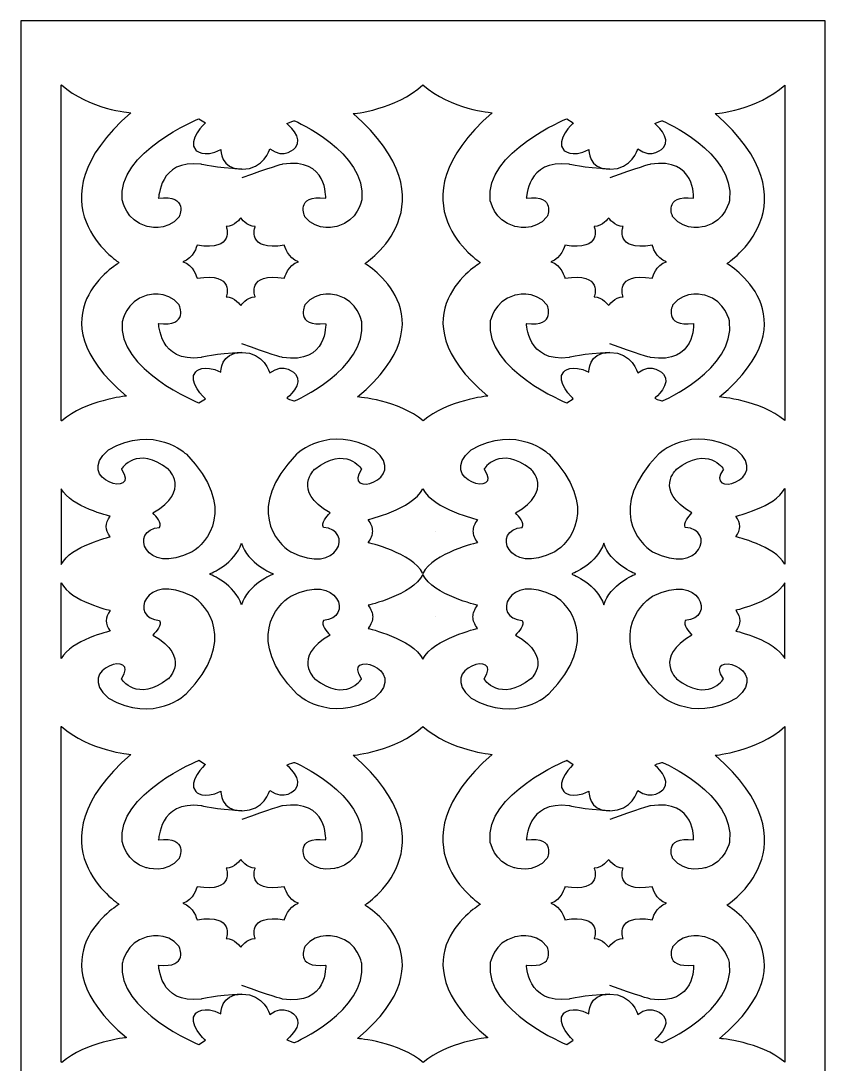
# Model space of a CAD drawing. Header units: centimetres. Extents: x 13.9 to 20, y -9 to 9.
# Drawn here: x 13.9 to 19.96, y 1.14 to 9 of the extents above; entities that cross this region are included whole.
import ezdxf

# ---------------------------------------------------------------- set-up
doc = ezdxf.new("R2010")
doc.units = ezdxf.units.CM
doc.header["$MEASUREMENT"] = 0
doc.layers.add('layer 1', color=7, linetype='Continuous')

msp = doc.modelspace()

# ---------------------------------------------------------------- linework, layer by layer
at = {"layer": 'layer 1', "color": 250, "lineweight": 30}
for points, knots in [([(13.90132, -9.00021), (13.90132, -9.00021), (13.90132, 9.00077), (13.90132, 9.00077), (13.90132, 9.00077), (13.90132, 9.00077), (19.95744, 9.00077), (19.95744, 9.00077), (19.95744, 9.00077), (19.95744, 9.00077), (19.95744, -9.00021), (19.95744, -9.00021), (19.95744, -9.00021), (19.95744, -9.00021), (13.90132, -9.00021), (13.90132, -9.00021)], [0, 0, 0, 0, 0.2, 0.2, 0.2, 0.2, 0.4, 0.4, 0.4, 0.4, 0.6, 0.6, 0.6, 0.6, 1, 1, 1, 1]), ([(14.20945, 5.98766), (14.38958, 6.14425), (14.69561, 6.17509), (14.69561, 6.17509), (14.69561, 6.17509), (13.96981, 6.78676), (14.6416, 7.17961), (14.6416, 7.17961), (14.6416, 7.17961), (14.6416, 7.17961), (13.94704, 7.62375), (14.72842, 8.30846), (14.72842, 8.30846), (14.72842, 8.30846), (14.41164, 8.3342), (14.2078, 8.5196), (14.2078, 8.5196), (14.20704, 8.5189), (14.20628, 8.51822), (14.20552, 8.51752), (14.20552, 8.51752), (14.20552, 8.51752), (14.20552, 5.991), (14.20552, 5.991), (14.20552, 5.991), (14.20683, 5.98989), (14.20815, 5.98879), (14.20945, 5.98766)], [0, 0, 0, 0, 0.125, 0.125, 0.125, 0.125, 0.25, 0.25, 0.25, 0.25, 0.375, 0.375, 0.375, 0.375, 0.5, 0.5, 0.5, 0.5, 0.625, 0.625, 0.625, 0.625, 0.75, 0.75, 0.75, 0.75, 1, 1, 1, 1]), ([(16.93082, 5.98766), (17.11095, 6.14425), (17.41699, 6.17509), (17.41699, 6.17509), (17.41699, 6.17509), (16.69118, 6.78676), (17.36298, 7.17961), (17.36298, 7.17961), (17.36298, 7.17961), (17.36298, 7.17961), (16.66841, 7.62375), (17.4498, 8.30845), (17.4498, 8.30845), (17.4498, 8.30845), (17.13302, 8.3342), (16.92918, 8.51959), (16.92918, 8.51959), (16.72555, 8.33003), (16.40399, 8.30201), (16.40399, 8.30201), (16.40399, 8.30201), (17.18538, 7.6173), (16.49082, 7.17316), (16.49082, 7.17316), (16.49082, 7.17316), (16.49082, 7.17316), (17.16261, 6.78031), (16.4368, 6.16864), (16.4368, 6.16864), (16.4368, 6.16864), (16.75069, 6.14425), (16.93082, 5.98766)], [0, 0, 0, 0, 0.1111111, 0.1111111, 0.1111111, 0.1111111, 0.2222222, 0.2222222, 0.2222222, 0.2222222, 0.3333333, 0.3333333, 0.3333333, 0.3333333, 0.4444444, 0.4444444, 0.4444444, 0.4444444, 0.5555556, 0.5555556, 0.5555556, 0.5555556, 0.6666667, 0.6666667, 0.6666667, 0.6666667, 0.7777778, 0.7777778, 0.7777778, 0.7777778, 1, 1, 1, 1]), ([(19.65324, 8.51752), (19.65316, 8.51745), (19.65308, 8.51738), (19.65301, 8.51731), (19.65301, 8.51731), (19.44926, 8.32982), (19.13034, 8.30201), (19.13034, 8.30201), (19.13034, 8.30201), (19.91172, 7.6173), (19.21716, 7.17316), (19.21716, 7.17316), (19.21716, 7.17316), (19.21716, 7.17316), (19.88895, 6.78031), (19.16314, 6.16864), (19.16314, 6.16864), (19.16314, 6.16864), (19.47201, 6.14462), (19.6528, 5.99137), (19.6528, 5.99137), (19.65294, 5.99125), (19.65309, 5.99112), (19.65324, 5.991), (19.65324, 5.991), (19.65324, 5.991), (19.65324, 8.51752), (19.65324, 8.51752)], [0, 0, 0, 0, 0.125, 0.125, 0.125, 0.125, 0.25, 0.25, 0.25, 0.25, 0.375, 0.375, 0.375, 0.375, 0.5, 0.5, 0.5, 0.5, 0.625, 0.625, 0.625, 0.625, 0.75, 0.75, 0.75, 0.75, 1, 1, 1, 1]), ([(15.5654, 7.88407), (15.56539, 7.88407), (15.56538, 7.88407), (15.56537, 7.88407), (15.56537, 7.88407), (15.40119, 7.88059), (15.40812, 8.03144), (15.40812, 8.03144), (15.40812, 8.03144), (15.27465, 7.96551), (15.21887, 8.0281), (15.21887, 8.0281), (15.21887, 8.0281), (15.15093, 8.10132), (15.29057, 8.2318), (15.29057, 8.2318), (15.29057, 8.2318), (15.29057, 8.2318), (15.2418, 8.26383), (15.2418, 8.26383), (15.2418, 8.26383), (15.2418, 8.26383), (14.62437, 8.01081), (14.66422, 7.65239), (14.66422, 7.65239), (14.66422, 7.65239), (14.69568, 7.49159), (14.84461, 7.45478), (14.84461, 7.45478), (14.84461, 7.45478), (15.00055, 7.40542), (15.0924, 7.52496), (15.0924, 7.52496), (15.0924, 7.52496), (15.17173, 7.69078), (14.93584, 7.66571), (14.93584, 7.66571), (14.94491, 7.66013), (14.93477, 7.96324), (15.26015, 7.92114), (15.26015, 7.92114), (15.26015, 7.92114), (15.36548, 7.89212), (15.5654, 7.88407)], [0, 0, 0, 0, 0.0833333, 0.0833333, 0.0833333, 0.0833333, 0.1666667, 0.1666667, 0.1666667, 0.1666667, 0.25, 0.25, 0.25, 0.25, 0.3333333, 0.3333333, 0.3333333, 0.3333333, 0.4166667, 0.4166667, 0.4166667, 0.4166667, 0.5, 0.5, 0.5, 0.5, 0.5833333, 0.5833333, 0.5833333, 0.5833333, 0.6666667, 0.6666667, 0.6666667, 0.6666667, 0.75, 0.75, 0.75, 0.75, 0.8333333, 0.8333333, 0.8333333, 0.8333333, 1, 1, 1, 1]), ([(18.33574, 7.88407), (18.33574, 7.88407), (18.33573, 7.88407), (18.33572, 7.88407), (18.33572, 7.88407), (18.17154, 7.88059), (18.17847, 8.03144), (18.17847, 8.03144), (18.17847, 8.03144), (18.045, 7.96551), (17.98922, 8.0281), (17.98922, 8.0281), (17.98922, 8.0281), (17.92127, 8.10132), (18.06092, 8.2318), (18.06092, 8.2318), (18.06092, 8.2318), (18.06092, 8.2318), (18.01214, 8.26383), (18.01214, 8.26383), (18.01214, 8.26383), (18.01214, 8.26383), (17.39471, 8.01081), (17.43457, 7.65239), (17.43457, 7.65239), (17.43457, 7.65239), (17.46603, 7.49159), (17.61496, 7.45478), (17.61496, 7.45478), (17.61496, 7.45478), (17.7709, 7.40542), (17.86275, 7.52496), (17.86275, 7.52496), (17.86275, 7.52496), (17.94207, 7.69078), (17.70619, 7.66571), (17.70619, 7.66571), (17.71525, 7.66013), (17.70512, 7.96324), (18.0305, 7.92114), (18.0305, 7.92114), (18.0305, 7.92114), (18.13583, 7.89212), (18.33574, 7.88407)], [0, 0, 0, 0, 0.0833333, 0.0833333, 0.0833333, 0.0833333, 0.1666667, 0.1666667, 0.1666667, 0.1666667, 0.25, 0.25, 0.25, 0.25, 0.3333333, 0.3333333, 0.3333333, 0.3333333, 0.4166667, 0.4166667, 0.4166667, 0.4166667, 0.5, 0.5, 0.5, 0.5, 0.5833333, 0.5833333, 0.5833333, 0.5833333, 0.6666667, 0.6666667, 0.6666667, 0.6666667, 0.75, 0.75, 0.75, 0.75, 0.8333333, 0.8333333, 0.8333333, 0.8333333, 1, 1, 1, 1]), ([(15.56682, 7.88407), (15.73102, 7.88058), (15.77631, 8.03747), (15.77631, 8.03747), (15.77631, 8.03747), (15.88389, 7.95205), (15.96882, 8.04619), (15.96882, 8.04619), (15.96882, 8.04619), (16.03677, 8.1194), (15.90422, 8.22684), (15.90422, 8.22684), (15.90422, 8.22684), (15.92735, 8.24153), (15.96258, 8.24824), (15.96258, 8.24824), (15.96258, 8.24824), (15.96258, 8.24824), (16.50785, 8.01081), (16.46799, 7.65239), (16.46799, 7.65239), (16.46799, 7.65239), (16.43653, 7.49159), (16.2876, 7.45478), (16.2876, 7.45478), (16.2876, 7.45478), (16.13166, 7.40542), (16.03981, 7.52496), (16.03981, 7.52496), (16.03981, 7.52496), (15.96048, 7.69078), (16.19637, 7.66571), (16.19637, 7.66571), (16.19637, 7.66571), (16.21474, 7.9739), (15.87206, 7.92114), (15.87206, 7.92114), (15.87206, 7.92114), (15.76673, 7.89212), (15.56611, 7.81859)], [0, 0, 0, 0, 0.0909091, 0.0909091, 0.0909091, 0.0909091, 0.1818182, 0.1818182, 0.1818182, 0.1818182, 0.2727273, 0.2727273, 0.2727273, 0.2727273, 0.3636364, 0.3636364, 0.3636364, 0.3636364, 0.4545455, 0.4545455, 0.4545455, 0.4545455, 0.5454545, 0.5454545, 0.5454545, 0.5454545, 0.6363636, 0.6363636, 0.6363636, 0.6363636, 0.7272727, 0.7272727, 0.7272727, 0.7272727, 0.8181818, 0.8181818, 0.8181818, 0.8181818, 1, 1, 1, 1]), ([(18.33716, 7.88407), (18.50136, 7.88058), (18.54666, 8.03747), (18.54666, 8.03747), (18.54666, 8.03747), (18.65424, 7.95205), (18.73917, 8.04619), (18.73917, 8.04619), (18.73917, 8.04619), (18.80712, 8.1194), (18.67457, 8.22684), (18.67457, 8.22684), (18.67457, 8.22684), (18.69769, 8.24153), (18.73293, 8.24824), (18.73293, 8.24824), (18.73293, 8.24824), (18.73293, 8.24824), (19.27819, 8.01081), (19.23834, 7.65239), (19.23834, 7.65239), (19.23834, 7.65239), (19.20687, 7.49159), (19.05795, 7.45478), (19.05795, 7.45478), (19.05795, 7.45478), (18.902, 7.40542), (18.81015, 7.52496), (18.81015, 7.52496), (18.81015, 7.52496), (18.73083, 7.69078), (18.96672, 7.66571), (18.96672, 7.66571), (18.96672, 7.66571), (18.98509, 7.9739), (18.64241, 7.92114), (18.64241, 7.92114), (18.64241, 7.92114), (18.53708, 7.89212), (18.33645, 7.81859)], [0, 0, 0, 0, 0.0909091, 0.0909091, 0.0909091, 0.0909091, 0.1818182, 0.1818182, 0.1818182, 0.1818182, 0.2727273, 0.2727273, 0.2727273, 0.2727273, 0.3636364, 0.3636364, 0.3636364, 0.3636364, 0.4545455, 0.4545455, 0.4545455, 0.4545455, 0.5454545, 0.5454545, 0.5454545, 0.5454545, 0.6363636, 0.6363636, 0.6363636, 0.6363636, 0.7272727, 0.7272727, 0.7272727, 0.7272727, 0.8181818, 0.8181818, 0.8181818, 0.8181818, 1, 1, 1, 1]), ([(15.9924, 7.18695), (15.91137, 7.1659), (15.88605, 7.06299), (15.88605, 7.06299), (15.88605, 7.06299), (15.59483, 7.10977), (15.66574, 6.92265), (15.66574, 6.92265), (15.66574, 6.92265), (15.60242, 6.92265), (15.55684, 6.85716), (15.55684, 6.85716), (15.55684, 6.85716), (15.55684, 6.85716), (15.51126, 6.92265), (15.44795, 6.92265), (15.44795, 6.92265), (15.44795, 6.92265), (15.51886, 7.10977), (15.22764, 7.06299), (15.22764, 7.06299), (15.22764, 7.06299), (15.20232, 7.1659), (15.12128, 7.18695), (15.12128, 7.18695), (15.20232, 7.208), (15.22764, 7.31092), (15.22764, 7.31092), (15.22764, 7.31092), (15.51886, 7.26414), (15.44795, 7.45126), (15.44795, 7.45126), (15.44795, 7.45126), (15.51126, 7.45126), (15.55684, 7.51675), (15.55684, 7.51675), (15.55684, 7.51675), (15.55684, 7.51675), (15.60242, 7.45126), (15.66574, 7.45126), (15.66574, 7.45126), (15.66574, 7.45126), (15.59483, 7.26414), (15.88605, 7.31092), (15.88605, 7.31092), (15.88605, 7.31092), (15.91137, 7.208), (15.9924, 7.18695)], [0, 0, 0, 0, 0.0769231, 0.0769231, 0.0769231, 0.0769231, 0.1538462, 0.1538462, 0.1538462, 0.1538462, 0.2307692, 0.2307692, 0.2307692, 0.2307692, 0.3076923, 0.3076923, 0.3076923, 0.3076923, 0.3846154, 0.3846154, 0.3846154, 0.3846154, 0.4615385, 0.4615385, 0.4615385, 0.4615385, 0.5384615, 0.5384615, 0.5384615, 0.5384615, 0.6153846, 0.6153846, 0.6153846, 0.6153846, 0.6923077, 0.6923077, 0.6923077, 0.6923077, 0.7692308, 0.7692308, 0.7692308, 0.7692308, 0.8461538, 0.8461538, 0.8461538, 0.8461538, 1, 1, 1, 1]), ([(18.76275, 7.18695), (18.68172, 7.1659), (18.65639, 7.06299), (18.65639, 7.06299), (18.65639, 7.06299), (18.36518, 7.10977), (18.43608, 6.92265), (18.43608, 6.92265), (18.43608, 6.92265), (18.37277, 6.92265), (18.32719, 6.85716), (18.32719, 6.85716), (18.32719, 6.85716), (18.32719, 6.85716), (18.28161, 6.92265), (18.2183, 6.92265), (18.2183, 6.92265), (18.2183, 6.92265), (18.28921, 7.10977), (17.99799, 7.06299), (17.99799, 7.06299), (17.99799, 7.06299), (17.97266, 7.1659), (17.89163, 7.18695), (17.89163, 7.18695), (17.97266, 7.208), (17.99799, 7.31092), (17.99799, 7.31092), (17.99799, 7.31092), (18.28921, 7.26414), (18.2183, 7.45126), (18.2183, 7.45126), (18.2183, 7.45126), (18.28161, 7.45126), (18.32719, 7.51675), (18.32719, 7.51675), (18.32719, 7.51675), (18.32719, 7.51675), (18.37277, 7.45126), (18.43608, 7.45126), (18.43608, 7.45126), (18.43608, 7.45126), (18.36518, 7.26414), (18.65639, 7.31092), (18.65639, 7.31092), (18.65639, 7.31092), (18.68172, 7.208), (18.76275, 7.18695)], [0, 0, 0, 0, 0.0769231, 0.0769231, 0.0769231, 0.0769231, 0.1538462, 0.1538462, 0.1538462, 0.1538462, 0.2307692, 0.2307692, 0.2307692, 0.2307692, 0.3076923, 0.3076923, 0.3076923, 0.3076923, 0.3846154, 0.3846154, 0.3846154, 0.3846154, 0.4615385, 0.4615385, 0.4615385, 0.4615385, 0.5384615, 0.5384615, 0.5384615, 0.5384615, 0.6153846, 0.6153846, 0.6153846, 0.6153846, 0.6923077, 0.6923077, 0.6923077, 0.6923077, 0.7692308, 0.7692308, 0.7692308, 0.7692308, 0.8461538, 0.8461538, 0.8461538, 0.8461538, 1, 1, 1, 1]), ([(15.5654, 6.50271), (15.56539, 6.50271), (15.56538, 6.50271), (15.56537, 6.50271), (15.56537, 6.50271), (15.40119, 6.50618), (15.40812, 6.35533), (15.40812, 6.35533), (15.40812, 6.35533), (15.27465, 6.42127), (15.21887, 6.35867), (15.21887, 6.35867), (15.21887, 6.35867), (15.15093, 6.28545), (15.29057, 6.15497), (15.29057, 6.15497), (15.29057, 6.15497), (15.29057, 6.15497), (15.2418, 6.12294), (15.2418, 6.12294), (15.2418, 6.12294), (15.2418, 6.12294), (14.62437, 6.37596), (14.66422, 6.73438), (14.66422, 6.73438), (14.66422, 6.73438), (14.69568, 6.89518), (14.84461, 6.93199), (14.84461, 6.93199), (14.84461, 6.93199), (15.00055, 6.98135), (15.0924, 6.86181), (15.0924, 6.86181), (15.0924, 6.86181), (15.17173, 6.696), (14.93584, 6.72106), (14.93584, 6.72106), (14.94491, 6.72664), (14.93477, 6.42353), (15.26015, 6.46563), (15.26015, 6.46563), (15.26015, 6.46563), (15.36548, 6.49465), (15.5654, 6.50271)], [0, 0, 0, 0, 0.0833333, 0.0833333, 0.0833333, 0.0833333, 0.1666667, 0.1666667, 0.1666667, 0.1666667, 0.25, 0.25, 0.25, 0.25, 0.3333333, 0.3333333, 0.3333333, 0.3333333, 0.4166667, 0.4166667, 0.4166667, 0.4166667, 0.5, 0.5, 0.5, 0.5, 0.5833333, 0.5833333, 0.5833333, 0.5833333, 0.6666667, 0.6666667, 0.6666667, 0.6666667, 0.75, 0.75, 0.75, 0.75, 0.8333333, 0.8333333, 0.8333333, 0.8333333, 1, 1, 1, 1]), ([(15.56682, 6.50271), (15.73102, 6.50619), (15.77631, 6.3493), (15.77631, 6.3493), (15.77631, 6.3493), (15.88389, 6.43472), (15.96882, 6.34059), (15.96882, 6.34059), (15.96882, 6.34059), (16.03677, 6.26737), (15.90422, 6.15993), (15.90422, 6.15993), (15.90422, 6.15993), (15.92735, 6.14524), (15.96258, 6.13853), (15.96258, 6.13853), (15.96258, 6.13853), (15.96258, 6.13853), (16.50785, 6.37596), (16.46799, 6.73438), (16.46799, 6.73438), (16.46799, 6.73438), (16.43653, 6.89518), (16.2876, 6.93199), (16.2876, 6.93199), (16.2876, 6.93199), (16.13166, 6.98135), (16.03981, 6.86181), (16.03981, 6.86181), (16.03981, 6.86181), (15.96048, 6.696), (16.19637, 6.72106), (16.19637, 6.72106), (16.19637, 6.72106), (16.21474, 6.41288), (15.87206, 6.46563), (15.87206, 6.46563), (15.87206, 6.46563), (15.76673, 6.49465), (15.56611, 6.56818)], [0, 0, 0, 0, 0.0909091, 0.0909091, 0.0909091, 0.0909091, 0.1818182, 0.1818182, 0.1818182, 0.1818182, 0.2727273, 0.2727273, 0.2727273, 0.2727273, 0.3636364, 0.3636364, 0.3636364, 0.3636364, 0.4545455, 0.4545455, 0.4545455, 0.4545455, 0.5454545, 0.5454545, 0.5454545, 0.5454545, 0.6363636, 0.6363636, 0.6363636, 0.6363636, 0.7272727, 0.7272727, 0.7272727, 0.7272727, 0.8181818, 0.8181818, 0.8181818, 0.8181818, 1, 1, 1, 1]), ([(18.33574, 6.50271), (18.33574, 6.50271), (18.33573, 6.50271), (18.33572, 6.50271), (18.33572, 6.50271), (18.17154, 6.50618), (18.17847, 6.35533), (18.17847, 6.35533), (18.17847, 6.35533), (18.045, 6.42127), (17.98922, 6.35867), (17.98922, 6.35867), (17.98922, 6.35867), (17.92127, 6.28545), (18.06092, 6.15497), (18.06092, 6.15497), (18.06092, 6.15497), (18.06092, 6.15497), (18.01214, 6.12294), (18.01214, 6.12294), (18.01214, 6.12294), (18.01214, 6.12294), (17.39471, 6.37596), (17.43457, 6.73438), (17.43457, 6.73438), (17.43457, 6.73438), (17.46603, 6.89518), (17.61496, 6.93199), (17.61496, 6.93199), (17.61496, 6.93199), (17.7709, 6.98135), (17.86275, 6.86181), (17.86275, 6.86181), (17.86275, 6.86181), (17.94207, 6.696), (17.70619, 6.72106), (17.70619, 6.72106), (17.71525, 6.72664), (17.70512, 6.42353), (18.0305, 6.46563), (18.0305, 6.46563), (18.0305, 6.46563), (18.13583, 6.49465), (18.33574, 6.50271)], [0, 0, 0, 0, 0.0833333, 0.0833333, 0.0833333, 0.0833333, 0.1666667, 0.1666667, 0.1666667, 0.1666667, 0.25, 0.25, 0.25, 0.25, 0.3333333, 0.3333333, 0.3333333, 0.3333333, 0.4166667, 0.4166667, 0.4166667, 0.4166667, 0.5, 0.5, 0.5, 0.5, 0.5833333, 0.5833333, 0.5833333, 0.5833333, 0.6666667, 0.6666667, 0.6666667, 0.6666667, 0.75, 0.75, 0.75, 0.75, 0.8333333, 0.8333333, 0.8333333, 0.8333333, 1, 1, 1, 1]), ([(18.33716, 6.50271), (18.50136, 6.50619), (18.54666, 6.3493), (18.54666, 6.3493), (18.54666, 6.3493), (18.65424, 6.43472), (18.73917, 6.34059), (18.73917, 6.34059), (18.73917, 6.34059), (18.80712, 6.26737), (18.67457, 6.15993), (18.67457, 6.15993), (18.67457, 6.15993), (18.69769, 6.14524), (18.73293, 6.13853), (18.73293, 6.13853), (18.73293, 6.13853), (18.73293, 6.13853), (19.27819, 6.37596), (19.23834, 6.73438), (19.23834, 6.73438), (19.23834, 6.73438), (19.20687, 6.89518), (19.05795, 6.93199), (19.05795, 6.93199), (19.05795, 6.93199), (18.902, 6.98135), (18.81015, 6.86181), (18.81015, 6.86181), (18.81015, 6.86181), (18.73083, 6.696), (18.96672, 6.72106), (18.96672, 6.72106), (18.96672, 6.72106), (18.98509, 6.41288), (18.64241, 6.46563), (18.64241, 6.46563), (18.64241, 6.46563), (18.53708, 6.49465), (18.33645, 6.56818)], [0, 0, 0, 0, 0.0909091, 0.0909091, 0.0909091, 0.0909091, 0.1818182, 0.1818182, 0.1818182, 0.1818182, 0.2727273, 0.2727273, 0.2727273, 0.2727273, 0.3636364, 0.3636364, 0.3636364, 0.3636364, 0.4545455, 0.4545455, 0.4545455, 0.4545455, 0.5454545, 0.5454545, 0.5454545, 0.5454545, 0.6363636, 0.6363636, 0.6363636, 0.6363636, 0.7272727, 0.7272727, 0.7272727, 0.7272727, 0.8181818, 0.8181818, 0.8181818, 0.8181818, 1, 1, 1, 1]), ([(14.9461, 5.18518), (14.71472, 5.17277), (14.82998, 4.81538), (15.19199, 5.00228), (15.19199, 5.00228), (15.29365, 5.0639), (15.54056, 5.33293), (15.14827, 5.73629), (15.14827, 5.73629), (15.14827, 5.73629), (14.90584, 5.96926), (14.56055, 5.77021), (14.56055, 5.77021), (14.29037, 5.54147), (14.81275, 5.402), (14.65851, 5.62546), (14.65851, 5.62546), (14.65851, 5.62546), (14.77605, 5.80867), (15.01114, 5.62546), (15.01114, 5.62546), (15.01114, 5.62546), (15.18745, 5.46487), (14.89604, 5.29523), (14.89604, 5.29523), (14.92125, 5.26822), (14.96384, 5.2214), (14.9461, 5.18518)], [0, 0, 0, 0, 0.125, 0.125, 0.125, 0.125, 0.25, 0.25, 0.25, 0.25, 0.375, 0.375, 0.375, 0.375, 0.5, 0.5, 0.5, 0.5, 0.625, 0.625, 0.625, 0.625, 0.75, 0.75, 0.75, 0.75, 1, 1, 1, 1]), ([(16.17908, 5.18518), (16.41046, 5.17277), (16.2952, 4.81538), (15.93319, 5.00228), (15.93319, 5.00228), (15.83153, 5.0639), (15.58462, 5.33293), (15.97691, 5.73629), (15.97691, 5.73629), (15.97691, 5.73629), (16.21934, 5.96926), (16.56462, 5.77021), (16.56462, 5.77021), (16.83481, 5.54147), (16.31244, 5.402), (16.46667, 5.62546), (16.46667, 5.62546), (16.46667, 5.62546), (16.34913, 5.80867), (16.11404, 5.62546), (16.11404, 5.62546), (16.11404, 5.62546), (15.93773, 5.46487), (16.22914, 5.29523), (16.22914, 5.29523), (16.20393, 5.26822), (16.16134, 5.2214), (16.17908, 5.18518)], [0, 0, 0, 0, 0.125, 0.125, 0.125, 0.125, 0.25, 0.25, 0.25, 0.25, 0.375, 0.375, 0.375, 0.375, 0.5, 0.5, 0.5, 0.5, 0.625, 0.625, 0.625, 0.625, 0.75, 0.75, 0.75, 0.75, 1, 1, 1, 1]), ([(17.6768, 5.18518), (17.44542, 5.17277), (17.56069, 4.81538), (17.92269, 5.00228), (17.92269, 5.00228), (18.02436, 5.0639), (18.27126, 5.33293), (17.87898, 5.73629), (17.87898, 5.73629), (17.87898, 5.73629), (17.63654, 5.96926), (17.29126, 5.77021), (17.29126, 5.77021), (17.02107, 5.54147), (17.54345, 5.402), (17.38921, 5.62546), (17.38921, 5.62546), (17.38921, 5.62546), (17.50675, 5.80867), (17.74184, 5.62546), (17.74184, 5.62546), (17.74184, 5.62546), (17.91816, 5.46487), (17.62675, 5.29523), (17.62675, 5.29523), (17.65195, 5.26822), (17.69455, 5.2214), (17.6768, 5.18518)], [0, 0, 0, 0, 0.125, 0.125, 0.125, 0.125, 0.25, 0.25, 0.25, 0.25, 0.375, 0.375, 0.375, 0.375, 0.5, 0.5, 0.5, 0.5, 0.625, 0.625, 0.625, 0.625, 0.75, 0.75, 0.75, 0.75, 1, 1, 1, 1]), ([(18.90437, 5.18518), (19.13576, 5.17277), (19.02049, 4.81538), (18.65849, 5.00228), (18.65849, 5.00228), (18.55682, 5.0639), (18.30992, 5.33293), (18.7022, 5.73629), (18.7022, 5.73629), (18.7022, 5.73629), (18.94464, 5.96926), (19.28992, 5.77021), (19.28992, 5.77021), (19.56011, 5.54147), (19.03773, 5.402), (19.19197, 5.62546), (19.19197, 5.62546), (19.19197, 5.62546), (19.07442, 5.80867), (18.83934, 5.62546), (18.83934, 5.62546), (18.83934, 5.62546), (18.66302, 5.46487), (18.95443, 5.29523), (18.95443, 5.29523), (18.92923, 5.26822), (18.88663, 5.2214), (18.90437, 5.18518)], [0, 0, 0, 0, 0.125, 0.125, 0.125, 0.125, 0.25, 0.25, 0.25, 0.25, 0.375, 0.375, 0.375, 0.375, 0.5, 0.5, 0.5, 0.5, 0.625, 0.625, 0.625, 0.625, 0.75, 0.75, 0.75, 0.75, 1, 1, 1, 1]), ([(14.20552, 5.47743), (14.20557, 5.47733), (14.20563, 5.47723), (14.20568, 5.47712), (14.20568, 5.47712), (14.27717, 5.33849), (14.57471, 5.27039), (14.57471, 5.27039), (14.57471, 5.27039), (14.55241, 5.24346), (14.54406, 5.21653), (14.54295, 5.19245), (14.54295, 5.19245), (14.54406, 5.16836), (14.55241, 5.14144), (14.57471, 5.1145), (14.57471, 5.1145), (14.57471, 5.1145), (14.27705, 5.04637), (14.20564, 4.90768), (14.20564, 4.90768), (14.2056, 4.90761), (14.20556, 4.90754), (14.20552, 4.90747), (14.20552, 4.90747), (14.20552, 4.90747), (14.20552, 5.47743), (14.20552, 5.47743)], [0, 0, 0, 0, 0.125, 0.125, 0.125, 0.125, 0.25, 0.25, 0.25, 0.25, 0.375, 0.375, 0.375, 0.375, 0.5, 0.5, 0.5, 0.5, 0.625, 0.625, 0.625, 0.625, 0.75, 0.75, 0.75, 0.75, 1, 1, 1, 1]), ([(16.92794, 4.83953), (17.00752, 4.99468), (17.34051, 5.07089), (17.34051, 5.07089), (17.34051, 5.07089), (17.3156, 5.10099), (17.30627, 5.13108), (17.30502, 5.158), (17.30502, 5.158), (17.30627, 5.18491), (17.3156, 5.215), (17.34051, 5.2451), (17.34051, 5.2451), (17.34051, 5.2451), (17.00752, 5.32131), (16.92794, 5.47646), (16.92794, 5.47646), (16.84836, 5.32131), (16.51537, 5.2451), (16.51537, 5.2451), (16.51537, 5.2451), (16.54029, 5.215), (16.54961, 5.18491), (16.55087, 5.158), (16.55087, 5.158), (16.54961, 5.13108), (16.54029, 5.10099), (16.51537, 5.07089), (16.51537, 5.07089), (16.51537, 5.07089), (16.84836, 4.99468), (16.92794, 4.83953)], [0, 0, 0, 0, 0.1111111, 0.1111111, 0.1111111, 0.1111111, 0.2222222, 0.2222222, 0.2222222, 0.2222222, 0.3333333, 0.3333333, 0.3333333, 0.3333333, 0.4444444, 0.4444444, 0.4444444, 0.4444444, 0.5555556, 0.5555556, 0.5555556, 0.5555556, 0.6666667, 0.6666667, 0.6666667, 0.6666667, 0.7777778, 0.7777778, 0.7777778, 0.7777778, 1, 1, 1, 1]), ([(19.65324, 5.47806), (19.65319, 5.47795), (19.65313, 5.47785), (19.65307, 5.47775), (19.65307, 5.47775), (19.58158, 5.33912), (19.28405, 5.27102), (19.28405, 5.27102), (19.28405, 5.27102), (19.30634, 5.24409), (19.31469, 5.21716), (19.31581, 5.19307), (19.31581, 5.19307), (19.31469, 5.16899), (19.30634, 5.14207), (19.28405, 5.11513), (19.28405, 5.11513), (19.28405, 5.11513), (19.58171, 5.047), (19.65312, 4.90831), (19.65312, 4.90831), (19.65316, 4.90824), (19.6532, 4.90817), (19.65324, 4.9081), (19.65324, 4.9081), (19.65324, 4.9081), (19.65324, 5.47806), (19.65324, 5.47806)], [0, 0, 0, 0, 0.125, 0.125, 0.125, 0.125, 0.25, 0.25, 0.25, 0.25, 0.375, 0.375, 0.375, 0.375, 0.5, 0.5, 0.5, 0.5, 0.625, 0.625, 0.625, 0.625, 0.75, 0.75, 0.75, 0.75, 1, 1, 1, 1]), ([(15.79949, 4.8351), (15.79956, 4.83526), (15.79963, 4.83542), (15.79971, 4.83558), (15.79971, 4.83558), (15.79992, 4.83604), (15.80014, 4.83649), (15.80036, 4.83695), (15.80036, 4.83695), (15.80036, 4.83695), (15.60845, 4.91316), (15.56259, 5.06832), (15.56259, 5.06832), (15.51673, 4.91316), (15.32482, 4.83695), (15.32482, 4.83695), (15.32482, 4.83695), (15.32504, 4.83649), (15.32526, 4.83602), (15.32548, 4.83556), (15.32548, 4.83556), (15.32555, 4.83541), (15.32562, 4.83525), (15.3257, 4.8351), (15.3257, 4.8351), (15.32562, 4.83494), (15.32555, 4.83479), (15.32548, 4.83464), (15.32548, 4.83464), (15.32526, 4.83417), (15.32504, 4.83371), (15.32482, 4.83325), (15.32482, 4.83325), (15.32482, 4.83325), (15.51672, 4.75703), (15.56259, 4.60188), (15.56259, 4.60188), (15.60845, 4.75703), (15.80036, 4.83324), (15.80036, 4.83324), (15.80036, 4.83324), (15.80014, 4.8337), (15.79992, 4.83416), (15.79971, 4.83462), (15.79971, 4.83462), (15.79963, 4.83478), (15.79956, 4.83494), (15.79949, 4.8351)], [0, 0, 0, 0, 0.0769231, 0.0769231, 0.0769231, 0.0769231, 0.1538462, 0.1538462, 0.1538462, 0.1538462, 0.2307692, 0.2307692, 0.2307692, 0.2307692, 0.3076923, 0.3076923, 0.3076923, 0.3076923, 0.3846154, 0.3846154, 0.3846154, 0.3846154, 0.4615385, 0.4615385, 0.4615385, 0.4615385, 0.5384615, 0.5384615, 0.5384615, 0.5384615, 0.6153846, 0.6153846, 0.6153846, 0.6153846, 0.6923077, 0.6923077, 0.6923077, 0.6923077, 0.7692308, 0.7692308, 0.7692308, 0.7692308, 0.8461538, 0.8461538, 0.8461538, 0.8461538, 1, 1, 1, 1]), ([(18.52749, 4.8351), (18.52756, 4.83494), (18.52763, 4.83478), (18.52771, 4.83462), (18.52771, 4.83462), (18.52792, 4.83416), (18.52814, 4.8337), (18.52836, 4.83324), (18.52836, 4.83324), (18.52836, 4.83324), (18.33645, 4.75703), (18.29059, 4.60188), (18.29059, 4.60188), (18.24472, 4.75703), (18.05282, 4.83324), (18.05282, 4.83324), (18.05282, 4.83324), (18.05304, 4.83371), (18.05326, 4.83417), (18.05348, 4.83464), (18.05348, 4.83464), (18.05355, 4.83479), (18.05362, 4.83494), (18.05369, 4.8351), (18.05369, 4.8351), (18.05362, 4.83525), (18.05355, 4.83541), (18.05348, 4.83556), (18.05348, 4.83556), (18.05326, 4.83602), (18.05304, 4.83649), (18.05282, 4.83695), (18.05282, 4.83695), (18.05282, 4.83695), (18.24472, 4.91316), (18.29059, 5.06832), (18.29059, 5.06832), (18.33645, 4.91316), (18.52836, 4.83695), (18.52836, 4.83695), (18.52836, 4.83695), (18.52814, 4.83649), (18.52792, 4.83604), (18.52771, 4.83558), (18.52771, 4.83558), (18.52763, 4.83542), (18.52756, 4.83526), (18.52749, 4.8351)], [0, 0, 0, 0, 0.0769231, 0.0769231, 0.0769231, 0.0769231, 0.1538462, 0.1538462, 0.1538462, 0.1538462, 0.2307692, 0.2307692, 0.2307692, 0.2307692, 0.3076923, 0.3076923, 0.3076923, 0.3076923, 0.3846154, 0.3846154, 0.3846154, 0.3846154, 0.4615385, 0.4615385, 0.4615385, 0.4615385, 0.5384615, 0.5384615, 0.5384615, 0.5384615, 0.6153846, 0.6153846, 0.6153846, 0.6153846, 0.6923077, 0.6923077, 0.6923077, 0.6923077, 0.7692308, 0.7692308, 0.7692308, 0.7692308, 0.8461538, 0.8461538, 0.8461538, 0.8461538, 1, 1, 1, 1]), ([(14.9461, 4.48501), (14.71472, 4.49743), (14.82998, 4.85481), (15.19199, 4.66792), (15.19199, 4.66792), (15.29365, 4.60629), (15.54056, 4.33727), (15.14827, 3.93391), (15.14827, 3.93391), (15.14827, 3.93391), (14.90584, 3.70094), (14.56055, 3.89998), (14.56055, 3.89998), (14.29037, 4.12873), (14.81275, 4.2682), (14.65851, 4.04474), (14.65851, 4.04474), (14.65851, 4.04474), (14.77605, 3.86153), (15.01114, 4.04474), (15.01114, 4.04474), (15.01114, 4.04474), (15.18745, 4.20533), (14.89604, 4.37497), (14.89604, 4.37497), (14.92125, 4.40197), (14.96384, 4.4488), (14.9461, 4.48501)], [0, 0, 0, 0, 0.125, 0.125, 0.125, 0.125, 0.25, 0.25, 0.25, 0.25, 0.375, 0.375, 0.375, 0.375, 0.5, 0.5, 0.5, 0.5, 0.625, 0.625, 0.625, 0.625, 0.75, 0.75, 0.75, 0.75, 1, 1, 1, 1]), ([(16.17908, 4.48501), (16.41046, 4.49743), (16.2952, 4.85481), (15.93319, 4.66792), (15.93319, 4.66792), (15.83153, 4.60629), (15.58462, 4.33727), (15.97691, 3.93391), (15.97691, 3.93391), (15.97691, 3.93391), (16.21934, 3.70094), (16.56462, 3.89998), (16.56462, 3.89998), (16.83481, 4.12873), (16.31244, 4.2682), (16.46667, 4.04474), (16.46667, 4.04474), (16.46667, 4.04474), (16.34913, 3.86153), (16.11404, 4.04474), (16.11404, 4.04474), (16.11404, 4.04474), (15.93773, 4.20533), (16.22914, 4.37497), (16.22914, 4.37497), (16.20393, 4.40197), (16.16134, 4.4488), (16.17908, 4.48501)], [0, 0, 0, 0, 0.125, 0.125, 0.125, 0.125, 0.25, 0.25, 0.25, 0.25, 0.375, 0.375, 0.375, 0.375, 0.5, 0.5, 0.5, 0.5, 0.625, 0.625, 0.625, 0.625, 0.75, 0.75, 0.75, 0.75, 1, 1, 1, 1]), ([(16.92794, 4.83066), (17.00752, 4.67552), (17.34051, 4.5993), (17.34051, 4.5993), (17.34051, 4.5993), (17.3156, 4.5692), (17.30627, 4.53911), (17.30502, 4.5122), (17.30502, 4.5122), (17.30627, 4.48529), (17.3156, 4.4552), (17.34051, 4.4251), (17.34051, 4.4251), (17.34051, 4.4251), (17.00752, 4.34888), (16.92794, 4.19374), (16.92794, 4.19374), (16.84836, 4.34888), (16.51537, 4.4251), (16.51537, 4.4251), (16.51537, 4.4251), (16.54029, 4.4552), (16.54961, 4.48529), (16.55087, 4.5122), (16.55087, 4.5122), (16.54961, 4.53911), (16.54029, 4.5692), (16.51537, 4.5993), (16.51537, 4.5993), (16.51537, 4.5993), (16.84836, 4.67552), (16.92794, 4.83066)], [0, 0, 0, 0, 0.1111111, 0.1111111, 0.1111111, 0.1111111, 0.2222222, 0.2222222, 0.2222222, 0.2222222, 0.3333333, 0.3333333, 0.3333333, 0.3333333, 0.4444444, 0.4444444, 0.4444444, 0.4444444, 0.5555556, 0.5555556, 0.5555556, 0.5555556, 0.6666667, 0.6666667, 0.6666667, 0.6666667, 0.7777778, 0.7777778, 0.7777778, 0.7777778, 1, 1, 1, 1]), ([(17.6768, 4.48501), (17.44542, 4.49743), (17.56069, 4.85481), (17.92269, 4.66792), (17.92269, 4.66792), (18.02436, 4.60629), (18.27126, 4.33727), (17.87898, 3.93391), (17.87898, 3.93391), (17.87898, 3.93391), (17.63654, 3.70094), (17.29126, 3.89998), (17.29126, 3.89998), (17.02107, 4.12873), (17.54345, 4.2682), (17.38921, 4.04474), (17.38921, 4.04474), (17.38921, 4.04474), (17.50675, 3.86153), (17.74184, 4.04474), (17.74184, 4.04474), (17.74184, 4.04474), (17.91816, 4.20533), (17.62675, 4.37497), (17.62675, 4.37497), (17.65195, 4.40197), (17.69455, 4.4488), (17.6768, 4.48501)], [0, 0, 0, 0, 0.125, 0.125, 0.125, 0.125, 0.25, 0.25, 0.25, 0.25, 0.375, 0.375, 0.375, 0.375, 0.5, 0.5, 0.5, 0.5, 0.625, 0.625, 0.625, 0.625, 0.75, 0.75, 0.75, 0.75, 1, 1, 1, 1]), ([(18.90437, 4.48501), (19.13576, 4.49743), (19.02049, 4.85481), (18.65849, 4.66792), (18.65849, 4.66792), (18.55682, 4.60629), (18.30992, 4.33727), (18.7022, 3.93391), (18.7022, 3.93391), (18.7022, 3.93391), (18.94464, 3.70094), (19.28992, 3.89998), (19.28992, 3.89998), (19.56011, 4.12873), (19.03773, 4.2682), (19.19197, 4.04474), (19.19197, 4.04474), (19.19197, 4.04474), (19.07442, 3.86153), (18.83934, 4.04474), (18.83934, 4.04474), (18.83934, 4.04474), (18.66302, 4.20533), (18.95443, 4.37497), (18.95443, 4.37497), (18.92923, 4.40197), (18.88663, 4.4488), (18.90437, 4.48501)], [0, 0, 0, 0, 0.125, 0.125, 0.125, 0.125, 0.25, 0.25, 0.25, 0.25, 0.375, 0.375, 0.375, 0.375, 0.5, 0.5, 0.5, 0.5, 0.625, 0.625, 0.625, 0.625, 0.75, 0.75, 0.75, 0.75, 1, 1, 1, 1]), ([(14.20552, 4.1979), (14.20557, 4.198), (14.20563, 4.1981), (14.20568, 4.1982), (14.20568, 4.1982), (14.27717, 4.33683), (14.57471, 4.40493), (14.57471, 4.40493), (14.57471, 4.40493), (14.55241, 4.43186), (14.54406, 4.4588), (14.54295, 4.48288), (14.54295, 4.48288), (14.54406, 4.50696), (14.55241, 4.53389), (14.57471, 4.56082), (14.57471, 4.56082), (14.57471, 4.56082), (14.27705, 4.62895), (14.20564, 4.76764), (14.20564, 4.76764), (14.2056, 4.76771), (14.20556, 4.76778), (14.20552, 4.76786), (14.20552, 4.76786), (14.20552, 4.76786), (14.20552, 4.1979), (14.20552, 4.1979)], [0, 0, 0, 0, 0.125, 0.125, 0.125, 0.125, 0.25, 0.25, 0.25, 0.25, 0.375, 0.375, 0.375, 0.375, 0.5, 0.5, 0.5, 0.5, 0.625, 0.625, 0.625, 0.625, 0.75, 0.75, 0.75, 0.75, 1, 1, 1, 1]), ([(19.65324, 4.19853), (19.65319, 4.19863), (19.65313, 4.19873), (19.65307, 4.19883), (19.65307, 4.19883), (19.58158, 4.33746), (19.28405, 4.40556), (19.28405, 4.40556), (19.28405, 4.40556), (19.30634, 4.43249), (19.31469, 4.45943), (19.31581, 4.48351), (19.31581, 4.48351), (19.31469, 4.50759), (19.30634, 4.53452), (19.28405, 4.56145), (19.28405, 4.56145), (19.28405, 4.56145), (19.58171, 4.62958), (19.65312, 4.76827), (19.65312, 4.76827), (19.65316, 4.76834), (19.6532, 4.76841), (19.65324, 4.76848), (19.65324, 4.76848), (19.65324, 4.76848), (19.65324, 4.19853), (19.65324, 4.19853)], [0, 0, 0, 0, 0.125, 0.125, 0.125, 0.125, 0.25, 0.25, 0.25, 0.25, 0.375, 0.375, 0.375, 0.375, 0.5, 0.5, 0.5, 0.5, 0.625, 0.625, 0.625, 0.625, 0.75, 0.75, 0.75, 0.75, 1, 1, 1, 1]), ([(14.20945, 1.15573), (14.38958, 1.31231), (14.69561, 1.34316), (14.69561, 1.34316), (14.69561, 1.34316), (13.96981, 1.95482), (14.6416, 2.34768), (14.6416, 2.34768), (14.6416, 2.34768), (14.6416, 2.34768), (13.94704, 2.79181), (14.72842, 3.47652), (14.72842, 3.47652), (14.72842, 3.47652), (14.41164, 3.50226), (14.2078, 3.68766), (14.2078, 3.68766), (14.20704, 3.68696), (14.20628, 3.68628), (14.20552, 3.68559), (14.20552, 3.68559), (14.20552, 3.68559), (14.20552, 1.15906), (14.20552, 1.15906), (14.20552, 1.15906), (14.20683, 1.15795), (14.20815, 1.15685), (14.20945, 1.15573)], [0, 0, 0, 0, 0.125, 0.125, 0.125, 0.125, 0.25, 0.25, 0.25, 0.25, 0.375, 0.375, 0.375, 0.375, 0.5, 0.5, 0.5, 0.5, 0.625, 0.625, 0.625, 0.625, 0.75, 0.75, 0.75, 0.75, 1, 1, 1, 1]), ([(16.93082, 1.15573), (17.11095, 1.31231), (17.41699, 1.34316), (17.41699, 1.34316), (17.41699, 1.34316), (16.69118, 1.95482), (17.36298, 2.34767), (17.36298, 2.34767), (17.36298, 2.34767), (17.36298, 2.34767), (16.66841, 2.79181), (17.4498, 3.47652), (17.4498, 3.47652), (17.4498, 3.47652), (17.13302, 3.50226), (16.92918, 3.68766), (16.92918, 3.68766), (16.72555, 3.49809), (16.40399, 3.47007), (16.40399, 3.47007), (16.40399, 3.47007), (17.18538, 2.78536), (16.49082, 2.34123), (16.49082, 2.34123), (16.49082, 2.34123), (16.49082, 2.34123), (17.16261, 1.94838), (16.4368, 1.33671), (16.4368, 1.33671), (16.4368, 1.33671), (16.75069, 1.31231), (16.93082, 1.15573)], [0, 0, 0, 0, 0.1111111, 0.1111111, 0.1111111, 0.1111111, 0.2222222, 0.2222222, 0.2222222, 0.2222222, 0.3333333, 0.3333333, 0.3333333, 0.3333333, 0.4444444, 0.4444444, 0.4444444, 0.4444444, 0.5555556, 0.5555556, 0.5555556, 0.5555556, 0.6666667, 0.6666667, 0.6666667, 0.6666667, 0.7777778, 0.7777778, 0.7777778, 0.7777778, 1, 1, 1, 1]), ([(19.65324, 3.68558), (19.65316, 3.68551), (19.65308, 3.68545), (19.65301, 3.68538), (19.65301, 3.68538), (19.44926, 3.49789), (19.13034, 3.47007), (19.13034, 3.47007), (19.13034, 3.47007), (19.91172, 2.78536), (19.21716, 2.34123), (19.21716, 2.34123), (19.21716, 2.34123), (19.21716, 2.34123), (19.88895, 1.94837), (19.16314, 1.33671), (19.16314, 1.33671), (19.16314, 1.33671), (19.47201, 1.31268), (19.6528, 1.15943), (19.6528, 1.15943), (19.65294, 1.15931), (19.65309, 1.15918), (19.65324, 1.15906), (19.65324, 1.15906), (19.65324, 1.15906), (19.65324, 3.68558), (19.65324, 3.68558)], [0, 0, 0, 0, 0.125, 0.125, 0.125, 0.125, 0.25, 0.25, 0.25, 0.25, 0.375, 0.375, 0.375, 0.375, 0.5, 0.5, 0.5, 0.5, 0.625, 0.625, 0.625, 0.625, 0.75, 0.75, 0.75, 0.75, 1, 1, 1, 1]), ([(15.5654, 3.05213), (15.56539, 3.05213), (15.56538, 3.05213), (15.56537, 3.05213), (15.56537, 3.05213), (15.40119, 3.04866), (15.40812, 3.1995), (15.40812, 3.1995), (15.40812, 3.1995), (15.27465, 3.13357), (15.21887, 3.19616), (15.21887, 3.19616), (15.21887, 3.19616), (15.15093, 3.26938), (15.29057, 3.39986), (15.29057, 3.39986), (15.29057, 3.39986), (15.29057, 3.39986), (15.2418, 3.43189), (15.2418, 3.43189), (15.2418, 3.43189), (15.2418, 3.43189), (14.62437, 3.17887), (14.66422, 2.82045), (14.66422, 2.82045), (14.66422, 2.82045), (14.69568, 2.65965), (14.84461, 2.62284), (14.84461, 2.62284), (14.84461, 2.62284), (15.00055, 2.57348), (15.0924, 2.69302), (15.0924, 2.69302), (15.0924, 2.69302), (15.17173, 2.85884), (14.93584, 2.83377), (14.93584, 2.83377), (14.94491, 2.8282), (14.93477, 3.13131), (15.26015, 3.08921), (15.26015, 3.08921), (15.26015, 3.08921), (15.36548, 3.06018), (15.5654, 3.05213)], [0, 0, 0, 0, 0.0833333, 0.0833333, 0.0833333, 0.0833333, 0.1666667, 0.1666667, 0.1666667, 0.1666667, 0.25, 0.25, 0.25, 0.25, 0.3333333, 0.3333333, 0.3333333, 0.3333333, 0.4166667, 0.4166667, 0.4166667, 0.4166667, 0.5, 0.5, 0.5, 0.5, 0.5833333, 0.5833333, 0.5833333, 0.5833333, 0.6666667, 0.6666667, 0.6666667, 0.6666667, 0.75, 0.75, 0.75, 0.75, 0.8333333, 0.8333333, 0.8333333, 0.8333333, 1, 1, 1, 1]), ([(15.56682, 3.05213), (15.73102, 3.04864), (15.77631, 3.20553), (15.77631, 3.20553), (15.77631, 3.20553), (15.88389, 3.12011), (15.96882, 3.21425), (15.96882, 3.21425), (15.96882, 3.21425), (16.03677, 3.28747), (15.90422, 3.39491), (15.90422, 3.39491), (15.90422, 3.39491), (15.92735, 3.40959), (15.96258, 3.41631), (15.96258, 3.41631), (15.96258, 3.41631), (15.96258, 3.41631), (16.50785, 3.17887), (16.46799, 2.82045), (16.46799, 2.82045), (16.46799, 2.82045), (16.43653, 2.65965), (16.2876, 2.62284), (16.2876, 2.62284), (16.2876, 2.62284), (16.13166, 2.57348), (16.03981, 2.69302), (16.03981, 2.69302), (16.03981, 2.69302), (15.96048, 2.85884), (16.19637, 2.83377), (16.19637, 2.83377), (16.19637, 2.83377), (16.21474, 3.14196), (15.87206, 3.08921), (15.87206, 3.08921), (15.87206, 3.08921), (15.76673, 3.06018), (15.56611, 2.98665)], [0, 0, 0, 0, 0.0909091, 0.0909091, 0.0909091, 0.0909091, 0.1818182, 0.1818182, 0.1818182, 0.1818182, 0.2727273, 0.2727273, 0.2727273, 0.2727273, 0.3636364, 0.3636364, 0.3636364, 0.3636364, 0.4545455, 0.4545455, 0.4545455, 0.4545455, 0.5454545, 0.5454545, 0.5454545, 0.5454545, 0.6363636, 0.6363636, 0.6363636, 0.6363636, 0.7272727, 0.7272727, 0.7272727, 0.7272727, 0.8181818, 0.8181818, 0.8181818, 0.8181818, 1, 1, 1, 1]), ([(18.33574, 3.05213), (18.33574, 3.05213), (18.33573, 3.05213), (18.33572, 3.05213), (18.33572, 3.05213), (18.17154, 3.04866), (18.17847, 3.1995), (18.17847, 3.1995), (18.17847, 3.1995), (18.045, 3.13357), (17.98922, 3.19616), (17.98922, 3.19616), (17.98922, 3.19616), (17.92127, 3.26938), (18.06092, 3.39986), (18.06092, 3.39986), (18.06092, 3.39986), (18.06092, 3.39986), (18.01214, 3.43189), (18.01214, 3.43189), (18.01214, 3.43189), (18.01214, 3.43189), (17.39471, 3.17887), (17.43457, 2.82045), (17.43457, 2.82045), (17.43457, 2.82045), (17.46603, 2.65965), (17.61496, 2.62284), (17.61496, 2.62284), (17.61496, 2.62284), (17.7709, 2.57348), (17.86275, 2.69302), (17.86275, 2.69302), (17.86275, 2.69302), (17.94207, 2.85884), (17.70619, 2.83377), (17.70619, 2.83377), (17.71525, 2.8282), (17.70512, 3.13131), (18.0305, 3.08921), (18.0305, 3.08921), (18.0305, 3.08921), (18.13583, 3.06018), (18.33574, 3.05213)], [0, 0, 0, 0, 0.0833333, 0.0833333, 0.0833333, 0.0833333, 0.1666667, 0.1666667, 0.1666667, 0.1666667, 0.25, 0.25, 0.25, 0.25, 0.3333333, 0.3333333, 0.3333333, 0.3333333, 0.4166667, 0.4166667, 0.4166667, 0.4166667, 0.5, 0.5, 0.5, 0.5, 0.5833333, 0.5833333, 0.5833333, 0.5833333, 0.6666667, 0.6666667, 0.6666667, 0.6666667, 0.75, 0.75, 0.75, 0.75, 0.8333333, 0.8333333, 0.8333333, 0.8333333, 1, 1, 1, 1]), ([(18.33716, 3.05213), (18.50136, 3.04864), (18.54666, 3.20553), (18.54666, 3.20553), (18.54666, 3.20553), (18.65424, 3.12011), (18.73917, 3.21425), (18.73917, 3.21425), (18.73917, 3.21425), (18.80712, 3.28747), (18.67457, 3.39491), (18.67457, 3.39491), (18.67457, 3.39491), (18.69769, 3.40959), (18.73293, 3.41631), (18.73293, 3.41631), (18.73293, 3.41631), (18.73293, 3.41631), (19.27819, 3.17887), (19.23834, 2.82045), (19.23834, 2.82045), (19.23834, 2.82045), (19.20687, 2.65965), (19.05795, 2.62284), (19.05795, 2.62284), (19.05795, 2.62284), (18.902, 2.57348), (18.81015, 2.69302), (18.81015, 2.69302), (18.81015, 2.69302), (18.73083, 2.85884), (18.96672, 2.83377), (18.96672, 2.83377), (18.96672, 2.83377), (18.98509, 3.14196), (18.64241, 3.08921), (18.64241, 3.08921), (18.64241, 3.08921), (18.53708, 3.06018), (18.33645, 2.98665)], [0, 0, 0, 0, 0.0909091, 0.0909091, 0.0909091, 0.0909091, 0.1818182, 0.1818182, 0.1818182, 0.1818182, 0.2727273, 0.2727273, 0.2727273, 0.2727273, 0.3636364, 0.3636364, 0.3636364, 0.3636364, 0.4545455, 0.4545455, 0.4545455, 0.4545455, 0.5454545, 0.5454545, 0.5454545, 0.5454545, 0.6363636, 0.6363636, 0.6363636, 0.6363636, 0.7272727, 0.7272727, 0.7272727, 0.7272727, 0.8181818, 0.8181818, 0.8181818, 0.8181818, 1, 1, 1, 1]), ([(15.9924, 2.35502), (15.91137, 2.33396), (15.88605, 2.23105), (15.88605, 2.23105), (15.88605, 2.23105), (15.59483, 2.27783), (15.66574, 2.09071), (15.66574, 2.09071), (15.66574, 2.09071), (15.60242, 2.09071), (15.55684, 2.02522), (15.55684, 2.02522), (15.55684, 2.02522), (15.55684, 2.02522), (15.51126, 2.09071), (15.44795, 2.09071), (15.44795, 2.09071), (15.44795, 2.09071), (15.51886, 2.27783), (15.22764, 2.23105), (15.22764, 2.23105), (15.22764, 2.23105), (15.20232, 2.33396), (15.12128, 2.35502), (15.12128, 2.35502), (15.20232, 2.37607), (15.22764, 2.47898), (15.22764, 2.47898), (15.22764, 2.47898), (15.51886, 2.4322), (15.44795, 2.61932), (15.44795, 2.61932), (15.44795, 2.61932), (15.51126, 2.61932), (15.55684, 2.68481), (15.55684, 2.68481), (15.55684, 2.68481), (15.55684, 2.68481), (15.60242, 2.61932), (15.66574, 2.61932), (15.66574, 2.61932), (15.66574, 2.61932), (15.59483, 2.4322), (15.88605, 2.47898), (15.88605, 2.47898), (15.88605, 2.47898), (15.91137, 2.37607), (15.9924, 2.35502)], [0, 0, 0, 0, 0.0769231, 0.0769231, 0.0769231, 0.0769231, 0.1538462, 0.1538462, 0.1538462, 0.1538462, 0.2307692, 0.2307692, 0.2307692, 0.2307692, 0.3076923, 0.3076923, 0.3076923, 0.3076923, 0.3846154, 0.3846154, 0.3846154, 0.3846154, 0.4615385, 0.4615385, 0.4615385, 0.4615385, 0.5384615, 0.5384615, 0.5384615, 0.5384615, 0.6153846, 0.6153846, 0.6153846, 0.6153846, 0.6923077, 0.6923077, 0.6923077, 0.6923077, 0.7692308, 0.7692308, 0.7692308, 0.7692308, 0.8461538, 0.8461538, 0.8461538, 0.8461538, 1, 1, 1, 1]), ([(18.76275, 2.35502), (18.68172, 2.33396), (18.65639, 2.23105), (18.65639, 2.23105), (18.65639, 2.23105), (18.36518, 2.27783), (18.43608, 2.09071), (18.43608, 2.09071), (18.43608, 2.09071), (18.37277, 2.09071), (18.32719, 2.02522), (18.32719, 2.02522), (18.32719, 2.02522), (18.32719, 2.02522), (18.28161, 2.09071), (18.2183, 2.09071), (18.2183, 2.09071), (18.2183, 2.09071), (18.28921, 2.27783), (17.99799, 2.23105), (17.99799, 2.23105), (17.99799, 2.23105), (17.97266, 2.33396), (17.89163, 2.35502), (17.89163, 2.35502), (17.97266, 2.37607), (17.99799, 2.47898), (17.99799, 2.47898), (17.99799, 2.47898), (18.28921, 2.4322), (18.2183, 2.61932), (18.2183, 2.61932), (18.2183, 2.61932), (18.28161, 2.61932), (18.32719, 2.68481), (18.32719, 2.68481), (18.32719, 2.68481), (18.32719, 2.68481), (18.37277, 2.61932), (18.43608, 2.61932), (18.43608, 2.61932), (18.43608, 2.61932), (18.36518, 2.4322), (18.65639, 2.47898), (18.65639, 2.47898), (18.65639, 2.47898), (18.68172, 2.37607), (18.76275, 2.35502)], [0, 0, 0, 0, 0.0769231, 0.0769231, 0.0769231, 0.0769231, 0.1538462, 0.1538462, 0.1538462, 0.1538462, 0.2307692, 0.2307692, 0.2307692, 0.2307692, 0.3076923, 0.3076923, 0.3076923, 0.3076923, 0.3846154, 0.3846154, 0.3846154, 0.3846154, 0.4615385, 0.4615385, 0.4615385, 0.4615385, 0.5384615, 0.5384615, 0.5384615, 0.5384615, 0.6153846, 0.6153846, 0.6153846, 0.6153846, 0.6923077, 0.6923077, 0.6923077, 0.6923077, 0.7692308, 0.7692308, 0.7692308, 0.7692308, 0.8461538, 0.8461538, 0.8461538, 0.8461538, 1, 1, 1, 1]), ([(15.5654, 1.67077), (15.56539, 1.67077), (15.56538, 1.67077), (15.56537, 1.67077), (15.56537, 1.67077), (15.40119, 1.67424), (15.40812, 1.52339), (15.40812, 1.52339), (15.40812, 1.52339), (15.27465, 1.58933), (15.21887, 1.52673), (15.21887, 1.52673), (15.21887, 1.52673), (15.15093, 1.45352), (15.29057, 1.32303), (15.29057, 1.32303), (15.29057, 1.32303), (15.29057, 1.32303), (15.2418, 1.29101), (15.2418, 1.29101), (15.2418, 1.29101), (15.2418, 1.29101), (14.62437, 1.54403), (14.66422, 1.90244), (14.66422, 1.90244), (14.66422, 1.90244), (14.69568, 2.06325), (14.84461, 2.10006), (14.84461, 2.10006), (14.84461, 2.10006), (15.00055, 2.14942), (15.0924, 2.02988), (15.0924, 2.02988), (15.0924, 2.02988), (15.17173, 1.86406), (14.93584, 1.88912), (14.93584, 1.88912), (14.94491, 1.8947), (14.93477, 1.59159), (15.26015, 1.63369), (15.26015, 1.63369), (15.26015, 1.63369), (15.36548, 1.66271), (15.5654, 1.67077)], [0, 0, 0, 0, 0.0833333, 0.0833333, 0.0833333, 0.0833333, 0.1666667, 0.1666667, 0.1666667, 0.1666667, 0.25, 0.25, 0.25, 0.25, 0.3333333, 0.3333333, 0.3333333, 0.3333333, 0.4166667, 0.4166667, 0.4166667, 0.4166667, 0.5, 0.5, 0.5, 0.5, 0.5833333, 0.5833333, 0.5833333, 0.5833333, 0.6666667, 0.6666667, 0.6666667, 0.6666667, 0.75, 0.75, 0.75, 0.75, 0.8333333, 0.8333333, 0.8333333, 0.8333333, 1, 1, 1, 1]), ([(15.56682, 1.67077), (15.73102, 1.67426), (15.77631, 1.51736), (15.77631, 1.51736), (15.77631, 1.51736), (15.88389, 1.60278), (15.96882, 1.50865), (15.96882, 1.50865), (15.96882, 1.50865), (16.03677, 1.43543), (15.90422, 1.32799), (15.90422, 1.32799), (15.90422, 1.32799), (15.92735, 1.3133), (15.96258, 1.30659), (15.96258, 1.30659), (15.96258, 1.30659), (15.96258, 1.30659), (16.50785, 1.54403), (16.46799, 1.90244), (16.46799, 1.90244), (16.46799, 1.90244), (16.43653, 2.06325), (16.2876, 2.10006), (16.2876, 2.10006), (16.2876, 2.10006), (16.13166, 2.14942), (16.03981, 2.02988), (16.03981, 2.02988), (16.03981, 2.02988), (15.96048, 1.86406), (16.19637, 1.88912), (16.19637, 1.88912), (16.19637, 1.88912), (16.21474, 1.58094), (15.87206, 1.63369), (15.87206, 1.63369), (15.87206, 1.63369), (15.76673, 1.66271), (15.56611, 1.73625)], [0, 0, 0, 0, 0.0909091, 0.0909091, 0.0909091, 0.0909091, 0.1818182, 0.1818182, 0.1818182, 0.1818182, 0.2727273, 0.2727273, 0.2727273, 0.2727273, 0.3636364, 0.3636364, 0.3636364, 0.3636364, 0.4545455, 0.4545455, 0.4545455, 0.4545455, 0.5454545, 0.5454545, 0.5454545, 0.5454545, 0.6363636, 0.6363636, 0.6363636, 0.6363636, 0.7272727, 0.7272727, 0.7272727, 0.7272727, 0.8181818, 0.8181818, 0.8181818, 0.8181818, 1, 1, 1, 1]), ([(18.33574, 1.67077), (18.33574, 1.67077), (18.33573, 1.67077), (18.33572, 1.67077), (18.33572, 1.67077), (18.17154, 1.67424), (18.17847, 1.52339), (18.17847, 1.52339), (18.17847, 1.52339), (18.045, 1.58933), (17.98922, 1.52673), (17.98922, 1.52673), (17.98922, 1.52673), (17.92127, 1.45352), (18.06092, 1.32303), (18.06092, 1.32303), (18.06092, 1.32303), (18.06092, 1.32303), (18.01214, 1.29101), (18.01214, 1.29101), (18.01214, 1.29101), (18.01214, 1.29101), (17.39471, 1.54403), (17.43457, 1.90244), (17.43457, 1.90244), (17.43457, 1.90244), (17.46603, 2.06325), (17.61496, 2.10006), (17.61496, 2.10006), (17.61496, 2.10006), (17.7709, 2.14942), (17.86275, 2.02988), (17.86275, 2.02988), (17.86275, 2.02988), (17.94207, 1.86406), (17.70619, 1.88912), (17.70619, 1.88912), (17.71525, 1.8947), (17.70512, 1.59159), (18.0305, 1.63369), (18.0305, 1.63369), (18.0305, 1.63369), (18.13583, 1.66271), (18.33574, 1.67077)], [0, 0, 0, 0, 0.0833333, 0.0833333, 0.0833333, 0.0833333, 0.1666667, 0.1666667, 0.1666667, 0.1666667, 0.25, 0.25, 0.25, 0.25, 0.3333333, 0.3333333, 0.3333333, 0.3333333, 0.4166667, 0.4166667, 0.4166667, 0.4166667, 0.5, 0.5, 0.5, 0.5, 0.5833333, 0.5833333, 0.5833333, 0.5833333, 0.6666667, 0.6666667, 0.6666667, 0.6666667, 0.75, 0.75, 0.75, 0.75, 0.8333333, 0.8333333, 0.8333333, 0.8333333, 1, 1, 1, 1]), ([(18.33716, 1.67077), (18.50136, 1.67426), (18.54666, 1.51736), (18.54666, 1.51736), (18.54666, 1.51736), (18.65424, 1.60278), (18.73917, 1.50865), (18.73917, 1.50865), (18.73917, 1.50865), (18.80712, 1.43543), (18.67457, 1.32799), (18.67457, 1.32799), (18.67457, 1.32799), (18.69769, 1.3133), (18.73293, 1.30659), (18.73293, 1.30659), (18.73293, 1.30659), (18.73293, 1.30659), (19.27819, 1.54403), (19.23834, 1.90244), (19.23834, 1.90244), (19.23834, 1.90244), (19.20687, 2.06325), (19.05795, 2.10006), (19.05795, 2.10006), (19.05795, 2.10006), (18.902, 2.14942), (18.81015, 2.02988), (18.81015, 2.02988), (18.81015, 2.02988), (18.73083, 1.86406), (18.96672, 1.88912), (18.96672, 1.88912), (18.96672, 1.88912), (18.98509, 1.58094), (18.64241, 1.63369), (18.64241, 1.63369), (18.64241, 1.63369), (18.53708, 1.66271), (18.33645, 1.73625)], [0, 0, 0, 0, 0.0909091, 0.0909091, 0.0909091, 0.0909091, 0.1818182, 0.1818182, 0.1818182, 0.1818182, 0.2727273, 0.2727273, 0.2727273, 0.2727273, 0.3636364, 0.3636364, 0.3636364, 0.3636364, 0.4545455, 0.4545455, 0.4545455, 0.4545455, 0.5454545, 0.5454545, 0.5454545, 0.5454545, 0.6363636, 0.6363636, 0.6363636, 0.6363636, 0.7272727, 0.7272727, 0.7272727, 0.7272727, 0.8181818, 0.8181818, 0.8181818, 0.8181818, 1, 1, 1, 1])]:
    msp.add_open_spline(points, degree=3, knots=knots, dxfattribs=at)
for points in [[(17.02613, 5.158), (17.02612, 5.15821), (17.02611, 5.15843), (17.0261, 5.15864)], [(17.02613, 4.5122), (17.02612, 4.51198), (17.02611, 4.51177), (17.0261, 4.51155)]]:
    msp.add_open_spline(points, degree=3, dxfattribs=at)

doc.saveas('drawing.dxf')
